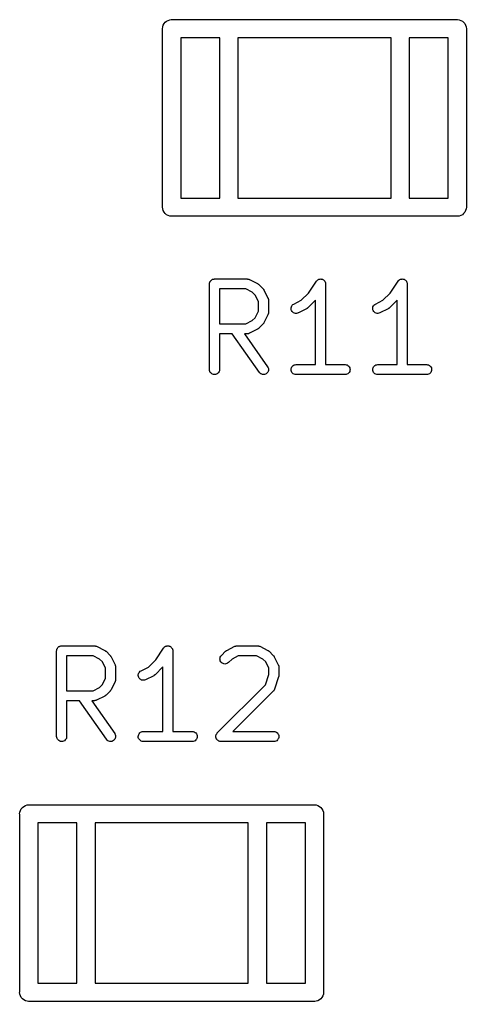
# Model space of a CAD drawing. Extents: x 122.2 to 176.2, y -122.3 to -87.7.
# Drawn here: x 151.21 to 154.34, y -109.62 to -102.74 of the extents above; entities that cross this region are included whole.
import ezdxf

# ---------------------------------------------------------------- set-up
doc = ezdxf.new("R2010")
doc.units = 0
doc.layers.add('BLACK', color=7, linetype='CONTINUOUS')

msp = doc.modelspace()

# ---------------------------------------------------------------- linework, layer by layer
at = {"layer": 'BLACK', "linetype": 'CONTINUOUS'}
for p, q in [((152.247, -102.745), (152.259, -102.741)), ((152.259, -102.741), (152.268, -102.74)), ((152.268, -102.74), (152.271, -102.74)), ((152.271, -102.74), (152.274, -102.74)), ((152.274, -102.74), (152.668, -102.74)), ((152.668, -102.74), (152.671, -102.74)), ((152.671, -102.74), (152.674, -102.74)), ((152.674, -102.74), (153.868, -102.74)), ((153.868, -102.74), (153.871, -102.74)), ((153.871, -102.74), (153.874, -102.74)), ((153.874, -102.74), (154.268, -102.74)), ((154.268, -102.74), (154.271, -102.74)), ((154.271, -102.74), (154.274, -102.74)), ((154.274, -102.74), (154.284, -102.741)), ((154.284, -102.741), (154.296, -102.745)), ((152.207, -102.804), (152.209, -102.791)), ((152.208, -102.807), (152.207, -102.804)), ((152.208, -104.05), (152.208, -102.807)), ((152.209, -102.791), (152.212, -102.779)), ((152.212, -102.779), (152.218, -102.768)), ((152.218, -102.768), (152.226, -102.758)), ((152.226, -102.758), (152.236, -102.751)), ((152.236, -102.751), (152.247, -102.745)), ((154.296, -102.745), (154.307, -102.751)), ((154.307, -102.751), (154.316, -102.758)), ((154.316, -102.758), (154.324, -102.768)), ((154.324, -102.768), (154.33, -102.779)), ((154.33, -102.779), (154.334, -102.791)), ((154.334, -102.791), (154.335, -102.804)), ((154.335, -102.804), (154.335, -102.807)), ((154.335, -102.807), (154.335, -104.05)), ((152.335, -102.867), (152.335, -103.99)), ((152.608, -102.867), (152.335, -102.867)), ((152.608, -103.99), (152.608, -102.867)), ((152.735, -102.867), (152.735, -103.99)), ((153.808, -102.867), (152.735, -102.867)), ((153.808, -103.99), (153.808, -102.867)), ((153.935, -102.867), (153.935, -103.99)), ((154.208, -102.867), (153.935, -102.867)), ((154.208, -103.99), (154.208, -102.867)), ((152.335, -103.99), (152.608, -103.99)), ((152.735, -103.99), (153.808, -103.99)), ((153.935, -103.99), (154.208, -103.99)), ((152.207, -104.054), (152.208, -104.05)), ((152.209, -104.066), (152.207, -104.054)), ((152.212, -104.078), (152.209, -104.066)), ((152.218, -104.089), (152.212, -104.078)), ((152.226, -104.099), (152.218, -104.089)), ((152.236, -104.107), (152.226, -104.099)), ((152.247, -104.113), (152.236, -104.107)), ((152.259, -104.116), (152.247, -104.113)), ((152.268, -104.117), (152.259, -104.116)), ((152.271, -104.117), (152.268, -104.117)), ((152.274, -104.117), (152.271, -104.117)), ((152.668, -104.117), (152.274, -104.117)), ((152.671, -104.117), (152.668, -104.117)), ((152.674, -104.117), (152.671, -104.117)), ((153.868, -104.117), (152.674, -104.117)), ((153.871, -104.117), (153.868, -104.117)), ((153.874, -104.117), (153.871, -104.117)), ((154.268, -104.117), (153.874, -104.117)), ((154.271, -104.117), (154.268, -104.117)), ((154.274, -104.117), (154.271, -104.117)), ((154.284, -104.116), (154.274, -104.117)), ((154.296, -104.113), (154.284, -104.116)), ((154.307, -104.107), (154.296, -104.113)), ((154.316, -104.099), (154.307, -104.107)), ((154.324, -104.089), (154.316, -104.099)), ((154.33, -104.078), (154.324, -104.089)), ((154.334, -104.066), (154.33, -104.078)), ((154.335, -104.054), (154.334, -104.066)), ((154.335, -104.05), (154.335, -104.054)), ((152.536, -104.591), (152.537, -104.588)), ((152.536, -105.191), (152.536, -104.591)), ((152.536, -104.591), (152.536, -104.591)), ((152.537, -104.584), (152.538, -104.581)), ((152.537, -104.588), (152.537, -104.584)), ((152.537, -104.584), (152.537, -104.584)), ((152.537, -104.584), (152.537, -104.584)), ((152.538, -104.581), (152.539, -104.578)), ((152.539, -104.578), (152.541, -104.575)), ((152.539, -104.578), (152.539, -104.578)), ((152.539, -104.578), (152.539, -104.578)), ((152.541, -104.575), (152.542, -104.572)), ((152.542, -104.572), (152.542, -104.572)), ((152.542, -104.572), (152.543, -104.572)), ((152.543, -104.572), (152.545, -104.569)), ((152.545, -104.569), (152.547, -104.567)), ((152.547, -104.566), (152.55, -104.564)), ((152.547, -104.567), (152.547, -104.566)), ((152.547, -104.567), (152.547, -104.567)), ((152.55, -104.564), (152.552, -104.562)), ((152.552, -104.562), (152.555, -104.561)), ((152.552, -104.562), (152.552, -104.562)), ((152.552, -104.562), (152.552, -104.562)), ((152.555, -104.561), (152.558, -104.559)), ((152.558, -104.559), (152.561, -104.558)), ((152.558, -104.559), (152.558, -104.559)), ((152.558, -104.559), (152.558, -104.559)), ((152.561, -104.558), (152.565, -104.557)), ((152.565, -104.557), (152.565, -104.557)), ((152.565, -104.557), (152.565, -104.557)), ((152.565, -104.557), (152.568, -104.557)), ((152.568, -104.557), (152.571, -104.556)), ((152.571, -104.556), (152.8, -104.556)), ((152.8, -104.556), (152.802, -104.557)), ((152.8, -104.556), (152.8, -104.556)), ((152.802, -104.557), (152.803, -104.557)), ((152.803, -104.557), (152.805, -104.557)), ((152.805, -104.557), (152.807, -104.557)), ((152.807, -104.557), (152.808, -104.558)), ((152.808, -104.558), (152.809, -104.558)), ((152.809, -104.558), (152.811, -104.559)), ((152.811, -104.559), (152.814, -104.559)), ((152.814, -104.559), (152.815, -104.56)), ((152.815, -104.56), (152.816, -104.56)), ((152.816, -104.56), (152.873, -104.589)), ((152.873, -104.589), (152.873, -104.589)), ((152.873, -104.589), (152.875, -104.59)), ((152.875, -104.59), (152.877, -104.591)), ((152.877, -104.591), (152.878, -104.592)), ((152.878, -104.592), (152.879, -104.593)), ((152.879, -104.593), (152.88, -104.594)), ((152.88, -104.594), (152.882, -104.595)), ((152.882, -104.595), (152.91, -104.624)), ((153.23, -104.655), (153.285, -104.572)), ((153.285, -104.572), (153.288, -104.569)), ((153.285, -104.572), (153.285, -104.572)), ((153.288, -104.569), (153.29, -104.566)), ((153.29, -104.566), (153.292, -104.564)), ((153.29, -104.566), (153.29, -104.566)), ((153.29, -104.566), (153.29, -104.566)), ((153.292, -104.564), (153.295, -104.562)), ((153.295, -104.562), (153.299, -104.56)), ((153.295, -104.562), (153.295, -104.562)), ((153.295, -104.562), (153.295, -104.562)), ((153.299, -104.56), (153.301, -104.559)), ((153.301, -104.559), (153.305, -104.558)), ((153.301, -104.559), (153.301, -104.559)), ((153.301, -104.559), (153.301, -104.559)), ((153.305, -104.558), (153.308, -104.557)), ((153.308, -104.557), (153.308, -104.557)), ((153.308, -104.557), (153.308, -104.557)), ((153.308, -104.557), (153.311, -104.557)), ((153.311, -104.557), (153.315, -104.556)), ((153.315, -104.556), (153.315, -104.556)), ((153.315, -104.556), (153.315, -104.556)), ((153.315, -104.556), (153.318, -104.557)), ((153.318, -104.557), (153.321, -104.557)), ((153.321, -104.557), (153.321, -104.557)), ((153.321, -104.557), (153.321, -104.557)), ((153.321, -104.557), (153.325, -104.558)), ((153.325, -104.558), (153.328, -104.559)), ((153.328, -104.559), (153.328, -104.559)), ((153.328, -104.559), (153.328, -104.559)), ((153.328, -104.559), (153.331, -104.561)), ((153.331, -104.561), (153.334, -104.562)), ((153.334, -104.562), (153.334, -104.562)), ((153.334, -104.562), (153.334, -104.562)), ((153.334, -104.562), (153.337, -104.565)), ((153.337, -104.565), (153.339, -104.567)), ((153.339, -104.567), (153.339, -104.567)), ((153.339, -104.567), (153.339, -104.567)), ((153.339, -104.567), (153.341, -104.569)), ((153.341, -104.569), (153.343, -104.572)), ((153.343, -104.572), (153.343, -104.572)), ((153.343, -104.572), (153.343, -104.572)), ((153.343, -104.572), (153.345, -104.575)), ((153.345, -104.575), (153.347, -104.578)), ((153.347, -104.578), (153.347, -104.578)), ((153.347, -104.578), (153.347, -104.578)), ((153.347, -104.578), (153.348, -104.582)), ((153.348, -104.582), (153.349, -104.585)), ((153.349, -104.585), (153.349, -104.585)), ((153.349, -104.585), (153.349, -104.585)), ((153.349, -104.585), (153.349, -104.588)), ((153.349, -104.588), (153.349, -104.591)), ((153.349, -104.591), (153.349, -105.156)), ((153.801, -104.655), (153.857, -104.572)), ((153.857, -104.572), (153.859, -104.569)), ((153.857, -104.572), (153.857, -104.572)), ((153.859, -104.569), (153.861, -104.566)), ((153.861, -104.566), (153.864, -104.564)), ((153.861, -104.566), (153.861, -104.566)), ((153.861, -104.566), (153.861, -104.566)), ((153.864, -104.564), (153.867, -104.562)), ((153.867, -104.562), (153.87, -104.56)), ((153.867, -104.562), (153.867, -104.562)), ((153.867, -104.562), (153.867, -104.562)), ((153.87, -104.56), (153.873, -104.559)), ((153.873, -104.559), (153.877, -104.558)), ((153.873, -104.559), (153.873, -104.559)), ((153.873, -104.559), (153.873, -104.559)), ((153.877, -104.558), (153.879, -104.557)), ((153.879, -104.557), (153.879, -104.557)), ((153.879, -104.557), (153.879, -104.557)), ((153.879, -104.557), (153.883, -104.557)), ((153.883, -104.557), (153.886, -104.556)), ((153.886, -104.556), (153.886, -104.556)), ((153.886, -104.556), (153.886, -104.556)), ((153.886, -104.556), (153.89, -104.557)), ((153.89, -104.557), (153.893, -104.557)), ((153.893, -104.557), (153.893, -104.557)), ((153.893, -104.557), (153.893, -104.557)), ((153.893, -104.557), (153.896, -104.558)), ((153.896, -104.558), (153.899, -104.559)), ((153.899, -104.559), (153.899, -104.559)), ((153.899, -104.559), (153.899, -104.559)), ((153.899, -104.559), (153.903, -104.561)), ((153.903, -104.561), (153.905, -104.562)), ((153.905, -104.562), (153.905, -104.562)), ((153.905, -104.562), (153.905, -104.562)), ((153.905, -104.562), (153.908, -104.565)), ((153.908, -104.565), (153.911, -104.567)), ((153.911, -104.567), (153.911, -104.567)), ((153.911, -104.567), (153.911, -104.567)), ((153.911, -104.567), (153.913, -104.569)), ((153.913, -104.569), (153.915, -104.572)), ((153.915, -104.572), (153.915, -104.572)), ((153.915, -104.572), (153.915, -104.572)), ((153.915, -104.572), (153.917, -104.575)), ((153.917, -104.575), (153.918, -104.578)), ((153.918, -104.578), (153.918, -104.578)), ((153.918, -104.578), (153.918, -104.578)), ((153.918, -104.578), (153.919, -104.582)), ((153.919, -104.582), (153.92, -104.585)), ((153.92, -104.585), (153.92, -104.585)), ((153.92, -104.585), (153.92, -104.585)), ((153.92, -104.585), (153.92, -104.588)), ((153.92, -104.588), (153.921, -104.591)), ((153.921, -104.591), (153.921, -105.156)), ((152.606, -104.626), (152.606, -104.871)), ((152.792, -104.626), (152.606, -104.626)), ((152.836, -104.649), (152.792, -104.626)), ((152.857, -104.669), (152.836, -104.649)), ((152.91, -104.624), (152.911, -104.624)), ((152.911, -104.624), (152.912, -104.626)), ((152.912, -104.626), (152.913, -104.627)), ((152.913, -104.627), (152.914, -104.628)), ((152.914, -104.628), (152.915, -104.63)), ((152.915, -104.63), (152.916, -104.631)), ((152.916, -104.631), (152.917, -104.633)), ((152.917, -104.633), (152.946, -104.69)), ((153.179, -104.706), (153.23, -104.655)), ((153.751, -104.706), (153.801, -104.655)), ((152.879, -104.714), (152.857, -104.669)), ((152.879, -104.783), (152.879, -104.714)), ((152.946, -104.69), (152.946, -104.691)), ((152.946, -104.691), (152.946, -104.691)), ((152.946, -104.691), (152.947, -104.692)), ((152.947, -104.692), (152.947, -104.695)), ((152.947, -104.695), (152.948, -104.697)), ((152.948, -104.697), (152.948, -104.698)), ((152.948, -104.698), (152.949, -104.699)), ((152.949, -104.699), (152.949, -104.701)), ((152.949, -104.701), (152.949, -104.704)), ((152.949, -104.704), (152.949, -104.705)), ((152.949, -104.705), (152.949, -104.706)), ((152.949, -104.706), (152.949, -104.791)), ((153.116, -104.74), (153.121, -104.735)), ((153.121, -104.735), (153.127, -104.732)), ((153.127, -104.732), (153.179, -104.706)), ((153.279, -104.704), (153.225, -104.759)), ((153.279, -105.156), (153.279, -104.704)), ((153.688, -104.74), (153.693, -104.735)), ((153.693, -104.735), (153.699, -104.732)), ((153.699, -104.732), (153.751, -104.706)), ((153.851, -104.704), (153.796, -104.759)), ((153.851, -105.156), (153.851, -104.704)), ((152.857, -104.828), (152.879, -104.783)), ((152.947, -104.803), (152.946, -104.805)), ((152.946, -104.805), (152.946, -104.806)), ((152.948, -104.801), (152.947, -104.803)), ((152.949, -104.799), (152.948, -104.8)), ((152.948, -104.8), (152.948, -104.801)), ((152.949, -104.791), (152.949, -104.792)), ((152.949, -104.792), (152.949, -104.793)), ((152.949, -104.793), (152.949, -104.794)), ((152.949, -104.794), (152.949, -104.796)), ((152.949, -104.796), (152.949, -104.799)), ((153.108, -104.758), (153.11, -104.752)), ((153.108, -104.765), (153.108, -104.758)), ((153.109, -104.772), (153.108, -104.765)), ((153.111, -104.778), (153.109, -104.772)), ((153.11, -104.752), (153.112, -104.745)), ((153.115, -104.784), (153.111, -104.778)), ((153.112, -104.745), (153.116, -104.74)), ((153.12, -104.789), (153.115, -104.784)), ((153.125, -104.793), (153.12, -104.789)), ((153.131, -104.796), (153.125, -104.793)), ((153.138, -104.798), (153.131, -104.796)), ((153.145, -104.798), (153.138, -104.798)), ((153.152, -104.797), (153.145, -104.798)), ((153.158, -104.794), (153.152, -104.797)), ((153.159, -104.794), (153.158, -104.794)), ((153.216, -104.766), (153.159, -104.794)), ((153.217, -104.765), (153.216, -104.766)), ((153.219, -104.764), (153.217, -104.765)), ((153.22, -104.763), (153.219, -104.764)), ((153.221, -104.762), (153.22, -104.763)), ((153.223, -104.761), (153.221, -104.762)), ((153.224, -104.759), (153.223, -104.761)), ((153.225, -104.759), (153.224, -104.759)), ((153.679, -104.765), (153.68, -104.758)), ((153.68, -104.772), (153.679, -104.765)), ((153.68, -104.758), (153.681, -104.752)), ((153.683, -104.778), (153.68, -104.772)), ((153.681, -104.752), (153.684, -104.745)), ((153.686, -104.784), (153.683, -104.778)), ((153.684, -104.745), (153.688, -104.74)), ((153.691, -104.789), (153.686, -104.784)), ((153.697, -104.793), (153.691, -104.789)), ((153.703, -104.796), (153.697, -104.793)), ((153.71, -104.798), (153.703, -104.796)), ((153.716, -104.798), (153.71, -104.798)), ((153.723, -104.797), (153.716, -104.798)), ((153.729, -104.794), (153.723, -104.797)), ((153.73, -104.794), (153.729, -104.794)), ((153.787, -104.766), (153.73, -104.794)), ((153.789, -104.765), (153.787, -104.766)), ((153.79, -104.764), (153.789, -104.765)), ((153.792, -104.763), (153.79, -104.764)), ((153.793, -104.762), (153.792, -104.763)), ((153.794, -104.761), (153.793, -104.762)), ((153.796, -104.759), (153.794, -104.761)), ((153.796, -104.759), (153.796, -104.759)), ((152.606, -104.871), (152.792, -104.871)), ((152.792, -104.871), (152.836, -104.848)), ((152.836, -104.848), (152.857, -104.828)), ((152.91, -104.873), (152.882, -104.902)), ((152.912, -104.872), (152.91, -104.873)), ((152.913, -104.87), (152.912, -104.872)), ((152.914, -104.869), (152.913, -104.87)), ((152.915, -104.868), (152.914, -104.869)), ((152.916, -104.866), (152.915, -104.868)), ((152.917, -104.865), (152.916, -104.866)), ((152.946, -104.807), (152.917, -104.864)), ((152.917, -104.864), (152.917, -104.865)), ((152.946, -104.806), (152.946, -104.807)), ((152.696, -104.941), (152.606, -104.941)), ((152.606, -104.941), (152.606, -105.191)), ((152.886, -105.211), (152.696, -104.941)), ((152.8, -104.941), (152.782, -104.941)), ((152.782, -104.941), (152.943, -105.171)), ((152.801, -104.941), (152.8, -104.941)), ((152.802, -104.941), (152.801, -104.941)), ((152.804, -104.94), (152.802, -104.941)), ((152.807, -104.94), (152.804, -104.94)), ((152.808, -104.94), (152.807, -104.94)), ((152.809, -104.94), (152.808, -104.94)), ((152.811, -104.939), (152.809, -104.94)), ((152.813, -104.938), (152.811, -104.939)), ((152.814, -104.938), (152.813, -104.938)), ((152.815, -104.937), (152.814, -104.938)), ((152.816, -104.937), (152.815, -104.937)), ((152.873, -104.908), (152.816, -104.937)), ((152.874, -104.907), (152.873, -104.908)), ((152.876, -104.906), (152.874, -104.907)), ((152.877, -104.906), (152.876, -104.906)), ((152.879, -104.905), (152.877, -104.906)), ((152.88, -104.903), (152.879, -104.905)), ((152.882, -104.902), (152.88, -104.903)), ((152.882, -104.902), (152.882, -104.902)), ((152.537, -105.198), (152.536, -105.191)), ((152.539, -105.205), (152.537, -105.198)), ((152.542, -105.211), (152.539, -105.205)), ((152.547, -105.216), (152.542, -105.211)), ((152.552, -105.22), (152.547, -105.216)), ((152.596, -105.216), (152.591, -105.221)), ((152.6, -105.211), (152.596, -105.216)), ((152.604, -105.205), (152.6, -105.211)), ((152.606, -105.199), (152.604, -105.205)), ((152.606, -105.191), (152.606, -105.192)), ((152.606, -105.192), (152.606, -105.199)), ((152.89, -105.217), (152.886, -105.211)), ((152.895, -105.221), (152.89, -105.217)), ((152.939, -105.216), (152.934, -105.22)), ((152.944, -105.21), (152.939, -105.216)), ((152.943, -105.171), (152.943, -105.172)), ((152.943, -105.172), (152.947, -105.178)), ((152.947, -105.204), (152.944, -105.21)), ((152.947, -105.178), (152.949, -105.184)), ((152.949, -105.198), (152.947, -105.204)), ((152.949, -105.184), (152.949, -105.191)), ((152.949, -105.191), (152.949, -105.198)), ((153.108, -105.191), (153.109, -105.184)), ((153.108, -105.198), (153.108, -105.191)), ((153.11, -105.205), (153.108, -105.198)), ((153.109, -105.184), (153.111, -105.178)), ((153.114, -105.211), (153.11, -105.205)), ((153.111, -105.178), (153.114, -105.172)), ((153.114, -105.172), (153.118, -105.167)), ((153.118, -105.216), (153.114, -105.211)), ((153.118, -105.167), (153.123, -105.162)), ((153.123, -105.22), (153.118, -105.216)), ((153.123, -105.162), (153.13, -105.159)), ((153.13, -105.159), (153.136, -105.157)), ((153.136, -105.157), (153.143, -105.156)), ((153.143, -105.156), (153.279, -105.156)), ((153.349, -105.156), (153.486, -105.156)), ((153.486, -105.156), (153.486, -105.156)), ((153.486, -105.156), (153.493, -105.157)), ((153.493, -105.157), (153.5, -105.159)), ((153.5, -105.159), (153.505, -105.163)), ((153.505, -105.163), (153.511, -105.167)), ((153.51, -105.216), (153.505, -105.221)), ((153.515, -105.211), (153.51, -105.216)), ((153.511, -105.167), (153.515, -105.172)), ((153.515, -105.172), (153.518, -105.178)), ((153.518, -105.205), (153.515, -105.211)), ((153.518, -105.178), (153.52, -105.185)), ((153.52, -105.198), (153.518, -105.205)), ((153.52, -105.185), (153.521, -105.192)), ((153.521, -105.192), (153.52, -105.198)), ((153.679, -105.191), (153.68, -105.184)), ((153.68, -105.198), (153.679, -105.191)), ((153.68, -105.184), (153.682, -105.178)), ((153.682, -105.205), (153.68, -105.198)), ((153.682, -105.178), (153.685, -105.172)), ((153.685, -105.211), (153.682, -105.205)), ((153.685, -105.172), (153.69, -105.167)), ((153.689, -105.216), (153.685, -105.211)), ((153.695, -105.22), (153.689, -105.216)), ((153.69, -105.167), (153.695, -105.162)), ((153.695, -105.162), (153.701, -105.159)), ((153.701, -105.159), (153.707, -105.157)), ((153.707, -105.157), (153.714, -105.156)), ((153.714, -105.156), (153.851, -105.156)), ((153.921, -105.156), (154.057, -105.156)), ((154.057, -105.156), (154.058, -105.156)), ((154.058, -105.156), (154.064, -105.157)), ((154.064, -105.157), (154.071, -105.159)), ((154.071, -105.159), (154.077, -105.163)), ((154.077, -105.163), (154.082, -105.167)), ((154.082, -105.216), (154.077, -105.221)), ((154.082, -105.167), (154.086, -105.172)), ((154.086, -105.211), (154.082, -105.216)), ((154.086, -105.172), (154.09, -105.178)), ((154.089, -105.205), (154.086, -105.211)), ((154.091, -105.198), (154.089, -105.205)), ((154.09, -105.178), (154.092, -105.185)), ((154.092, -105.192), (154.091, -105.198)), ((154.092, -105.185), (154.092, -105.192)), ((152.558, -105.224), (152.552, -105.22)), ((152.564, -105.226), (152.558, -105.224)), ((152.571, -105.226), (152.564, -105.226)), ((152.578, -105.226), (152.571, -105.226)), ((152.585, -105.224), (152.578, -105.226)), ((152.591, -105.221), (152.585, -105.224)), ((152.902, -105.224), (152.895, -105.221)), ((152.908, -105.226), (152.902, -105.224)), ((152.915, -105.226), (152.908, -105.226)), ((152.922, -105.226), (152.915, -105.226)), ((152.928, -105.224), (152.922, -105.226)), ((152.934, -105.22), (152.928, -105.224)), ((153.129, -105.224), (153.123, -105.22)), ((153.136, -105.226), (153.129, -105.224)), ((153.142, -105.226), (153.136, -105.226)), ((153.143, -105.226), (153.142, -105.226)), ((153.486, -105.226), (153.143, -105.226)), ((153.493, -105.226), (153.486, -105.226)), ((153.499, -105.224), (153.493, -105.226)), ((153.505, -105.221), (153.499, -105.224)), ((153.7, -105.224), (153.695, -105.22)), ((153.707, -105.226), (153.7, -105.224)), ((153.714, -105.226), (153.707, -105.226)), ((154.057, -105.226), (153.714, -105.226)), ((153.714, -105.226), (153.714, -105.226)), ((154.064, -105.226), (154.057, -105.226)), ((154.07, -105.224), (154.064, -105.226)), ((154.077, -105.221), (154.07, -105.224)), ((151.471, -107.145), (151.472, -107.142)), ((151.472, -107.142), (151.472, -107.142)), ((151.472, -107.142), (151.473, -107.142)), ((151.473, -107.142), (151.475, -107.139)), ((151.475, -107.139), (151.477, -107.137)), ((151.477, -107.136), (151.48, -107.134)), ((151.477, -107.137), (151.477, -107.136)), ((151.477, -107.137), (151.477, -107.137)), ((151.48, -107.134), (151.482, -107.132)), ((151.482, -107.132), (151.485, -107.131)), ((151.482, -107.132), (151.482, -107.132)), ((151.482, -107.132), (151.482, -107.132)), ((151.485, -107.131), (151.488, -107.129)), ((151.488, -107.129), (151.491, -107.128)), ((151.488, -107.129), (151.488, -107.129)), ((151.488, -107.129), (151.488, -107.129)), ((151.491, -107.128), (151.495, -107.127)), ((151.495, -107.127), (151.495, -107.127)), ((151.495, -107.127), (151.495, -107.127)), ((151.495, -107.127), (151.498, -107.127)), ((151.498, -107.127), (151.501, -107.126)), ((151.501, -107.126), (151.73, -107.126)), ((151.73, -107.126), (151.732, -107.127)), ((151.73, -107.126), (151.73, -107.126)), ((151.732, -107.127), (151.733, -107.127)), ((151.733, -107.127), (151.735, -107.127)), ((151.735, -107.127), (151.737, -107.127)), ((151.737, -107.127), (151.738, -107.128)), ((151.738, -107.128), (151.739, -107.128)), ((151.739, -107.128), (151.741, -107.129)), ((151.741, -107.129), (151.744, -107.129)), ((151.744, -107.129), (151.745, -107.13)), ((151.745, -107.13), (151.746, -107.13)), ((151.746, -107.13), (151.803, -107.159)), ((152.16, -107.225), (152.215, -107.142)), ((152.215, -107.142), (152.218, -107.139)), ((152.215, -107.142), (152.215, -107.142)), ((152.218, -107.139), (152.22, -107.136)), ((152.22, -107.136), (152.222, -107.134)), ((152.22, -107.136), (152.22, -107.136)), ((152.22, -107.136), (152.22, -107.136)), ((152.222, -107.134), (152.225, -107.132)), ((152.225, -107.132), (152.229, -107.13)), ((152.225, -107.132), (152.225, -107.132)), ((152.225, -107.132), (152.225, -107.132)), ((152.229, -107.13), (152.231, -107.129)), ((152.231, -107.129), (152.235, -107.128)), ((152.231, -107.129), (152.231, -107.129)), ((152.231, -107.129), (152.231, -107.129)), ((152.235, -107.128), (152.238, -107.127)), ((152.238, -107.127), (152.238, -107.127)), ((152.238, -107.127), (152.238, -107.127)), ((152.238, -107.127), (152.241, -107.127)), ((152.241, -107.127), (152.245, -107.126)), ((152.245, -107.126), (152.245, -107.126)), ((152.245, -107.126), (152.245, -107.126)), ((152.245, -107.126), (152.248, -107.127)), ((152.248, -107.127), (152.251, -107.127)), ((152.251, -107.127), (152.251, -107.127)), ((152.251, -107.127), (152.251, -107.127)), ((152.251, -107.127), (152.255, -107.128)), ((152.255, -107.128), (152.258, -107.129)), ((152.258, -107.129), (152.258, -107.129)), ((152.258, -107.129), (152.258, -107.129)), ((152.258, -107.129), (152.261, -107.131)), ((152.261, -107.131), (152.264, -107.132)), ((152.264, -107.132), (152.264, -107.132)), ((152.264, -107.132), (152.264, -107.132)), ((152.264, -107.132), (152.267, -107.135)), ((152.267, -107.135), (152.269, -107.137)), ((152.269, -107.137), (152.269, -107.137)), ((152.269, -107.137), (152.269, -107.137)), ((152.269, -107.137), (152.271, -107.14)), ((152.271, -107.14), (152.273, -107.142)), ((152.273, -107.142), (152.273, -107.142)), ((152.273, -107.142), (152.273, -107.142)), ((152.273, -107.142), (152.275, -107.145)), ((152.657, -107.159), (152.714, -107.13)), ((152.714, -107.13), (152.715, -107.13)), ((152.715, -107.13), (152.716, -107.13)), ((152.716, -107.13), (152.717, -107.129)), ((152.717, -107.129), (152.719, -107.128)), ((152.719, -107.128), (152.721, -107.128)), ((152.721, -107.128), (152.722, -107.127)), ((152.722, -107.127), (152.723, -107.127)), ((152.723, -107.127), (152.726, -107.127)), ((152.726, -107.127), (152.728, -107.126)), ((152.728, -107.126), (152.729, -107.127)), ((152.729, -107.127), (152.73, -107.126)), ((152.73, -107.126), (152.873, -107.126)), ((152.873, -107.126), (152.873, -107.126)), ((152.873, -107.126), (152.874, -107.127)), ((152.874, -107.127), (152.875, -107.127)), ((152.875, -107.127), (152.878, -107.127)), ((152.878, -107.127), (152.88, -107.127)), ((152.88, -107.127), (152.881, -107.128)), ((152.881, -107.128), (152.882, -107.128)), ((152.882, -107.128), (152.884, -107.129)), ((152.884, -107.129), (152.887, -107.129)), ((152.887, -107.129), (152.888, -107.13)), ((152.888, -107.13), (152.889, -107.13)), ((152.889, -107.13), (152.946, -107.159)), ((151.466, -107.161), (151.467, -107.158)), ((151.466, -107.761), (151.466, -107.161)), ((151.466, -107.161), (151.466, -107.161)), ((151.467, -107.154), (151.468, -107.151)), ((151.467, -107.158), (151.467, -107.154)), ((151.467, -107.154), (151.467, -107.154)), ((151.467, -107.154), (151.467, -107.154)), ((151.468, -107.151), (151.469, -107.148)), ((151.469, -107.148), (151.471, -107.145)), ((151.469, -107.148), (151.469, -107.148)), ((151.469, -107.148), (151.469, -107.148)), ((151.536, -107.196), (151.536, -107.441)), ((151.722, -107.196), (151.536, -107.196)), ((151.766, -107.219), (151.722, -107.196)), ((151.803, -107.159), (151.803, -107.159)), ((151.803, -107.159), (151.805, -107.16)), ((151.805, -107.16), (151.807, -107.161)), ((151.807, -107.161), (151.808, -107.162)), ((151.808, -107.162), (151.809, -107.163)), ((151.809, -107.163), (151.81, -107.164)), ((151.81, -107.164), (151.812, -107.165)), ((151.812, -107.165), (151.84, -107.194)), ((151.84, -107.194), (151.841, -107.194)), ((151.841, -107.194), (151.842, -107.196)), ((151.842, -107.196), (151.843, -107.197)), ((151.843, -107.197), (151.844, -107.198)), ((151.844, -107.198), (151.845, -107.2)), ((151.845, -107.2), (151.846, -107.201)), ((151.846, -107.201), (151.847, -107.203)), ((151.847, -107.203), (151.876, -107.26)), ((152.275, -107.145), (152.277, -107.148)), ((152.277, -107.148), (152.277, -107.148)), ((152.277, -107.148), (152.277, -107.148)), ((152.277, -107.148), (152.278, -107.152)), ((152.278, -107.152), (152.279, -107.155)), ((152.279, -107.155), (152.279, -107.155)), ((152.279, -107.155), (152.279, -107.155)), ((152.279, -107.155), (152.279, -107.158)), ((152.279, -107.158), (152.279, -107.161)), ((152.279, -107.161), (152.279, -107.726)), ((152.609, -107.218), (152.61, -107.212)), ((152.61, -107.212), (152.612, -107.205)), ((152.612, -107.205), (152.615, -107.199)), ((152.615, -107.199), (152.62, -107.194)), ((152.62, -107.194), (152.648, -107.165)), ((152.648, -107.165), (152.65, -107.164)), ((152.648, -107.165), (152.648, -107.165)), ((152.65, -107.164), (152.651, -107.162)), ((152.651, -107.162), (152.653, -107.162)), ((152.653, -107.162), (152.654, -107.161)), ((152.654, -107.161), (152.656, -107.16)), ((152.656, -107.16), (152.657, -107.159)), ((152.738, -107.196), (152.694, -107.219)), ((152.865, -107.196), (152.738, -107.196)), ((152.909, -107.219), (152.865, -107.196)), ((152.946, -107.159), (152.946, -107.159)), ((152.946, -107.159), (152.948, -107.16)), ((152.948, -107.16), (152.949, -107.161)), ((152.949, -107.161), (152.951, -107.162)), ((152.951, -107.162), (152.952, -107.163)), ((152.952, -107.163), (152.953, -107.164)), ((152.953, -107.164), (152.955, -107.165)), ((152.955, -107.165), (152.983, -107.194)), ((152.983, -107.194), (152.984, -107.194)), ((152.984, -107.194), (152.985, -107.196)), ((152.985, -107.196), (152.986, -107.197)), ((152.986, -107.197), (152.987, -107.198)), ((152.987, -107.198), (152.988, -107.2)), ((152.988, -107.2), (152.989, -107.201)), ((152.989, -107.201), (152.99, -107.203)), ((152.99, -107.203), (153.018, -107.26)), ((151.787, -107.239), (151.766, -107.219)), ((151.809, -107.284), (151.787, -107.239)), ((151.876, -107.26), (151.876, -107.261)), ((151.876, -107.261), (151.876, -107.261)), ((151.876, -107.261), (151.877, -107.262)), ((151.877, -107.262), (151.877, -107.265)), ((151.877, -107.265), (151.878, -107.267)), ((151.878, -107.267), (151.878, -107.268)), ((151.878, -107.268), (151.879, -107.269)), ((151.879, -107.269), (151.879, -107.271)), ((151.879, -107.271), (151.879, -107.274)), ((151.879, -107.274), (151.879, -107.275)), ((151.879, -107.275), (151.879, -107.276)), ((151.879, -107.276), (151.879, -107.361)), ((152.057, -107.302), (152.109, -107.276)), ((152.109, -107.276), (152.16, -107.225)), ((152.209, -107.274), (152.155, -107.329)), ((152.209, -107.726), (152.209, -107.274)), ((152.61, -107.225), (152.609, -107.218)), ((152.612, -107.232), (152.61, -107.225)), ((152.615, -107.238), (152.612, -107.232)), ((152.619, -107.243), (152.615, -107.238)), ((152.625, -107.248), (152.619, -107.243)), ((152.631, -107.251), (152.625, -107.248)), ((152.637, -107.253), (152.631, -107.251)), ((152.644, -107.254), (152.637, -107.253)), ((152.651, -107.253), (152.644, -107.254)), ((152.657, -107.251), (152.651, -107.253)), ((152.663, -107.248), (152.657, -107.251)), ((152.669, -107.244), (152.663, -107.248)), ((152.694, -107.219), (152.669, -107.243)), ((152.669, -107.243), (152.669, -107.244)), ((152.93, -107.239), (152.909, -107.219)), ((152.952, -107.284), (152.93, -107.239)), ((153.018, -107.26), (153.019, -107.261)), ((153.019, -107.261), (153.019, -107.261)), ((153.019, -107.261), (153.02, -107.262)), ((153.02, -107.262), (153.02, -107.265)), ((153.02, -107.265), (153.021, -107.267)), ((153.021, -107.267), (153.021, -107.268)), ((153.021, -107.268), (153.021, -107.269)), ((153.021, -107.269), (153.022, -107.271)), ((153.022, -107.271), (153.022, -107.274)), ((153.022, -107.274), (153.022, -107.275)), ((153.022, -107.275), (153.022, -107.276)), ((153.022, -107.276), (153.022, -107.333)), ((151.809, -107.353), (151.809, -107.284)), ((152.038, -107.328), (152.04, -107.322)), ((152.038, -107.335), (152.038, -107.328)), ((152.039, -107.342), (152.038, -107.335)), ((152.041, -107.348), (152.039, -107.342)), ((152.04, -107.322), (152.042, -107.315)), ((152.045, -107.354), (152.041, -107.348)), ((152.042, -107.315), (152.046, -107.31)), ((152.046, -107.31), (152.051, -107.305)), ((152.051, -107.305), (152.057, -107.302)), ((152.146, -107.336), (152.089, -107.364)), ((152.147, -107.335), (152.146, -107.336)), ((152.149, -107.334), (152.147, -107.335)), ((152.15, -107.333), (152.149, -107.334)), ((152.151, -107.332), (152.15, -107.333)), ((152.153, -107.331), (152.151, -107.332)), ((152.154, -107.329), (152.153, -107.331)), ((152.155, -107.329), (152.154, -107.329)), ((152.928, -107.4), (152.952, -107.327)), ((152.952, -107.327), (152.952, -107.284)), ((153.02, -107.344), (152.992, -107.43)), ((153.021, -107.342), (153.02, -107.344)), ((153.022, -107.339), (153.021, -107.34)), ((153.021, -107.34), (153.021, -107.342)), ((153.022, -107.333), (153.022, -107.333)), ((153.022, -107.333), (153.022, -107.335)), ((153.022, -107.335), (153.022, -107.337)), ((153.022, -107.337), (153.022, -107.339)), ((151.722, -107.441), (151.766, -107.418)), ((151.766, -107.418), (151.787, -107.398)), ((151.787, -107.398), (151.809, -107.353)), ((151.876, -107.377), (151.847, -107.434)), ((151.877, -107.373), (151.876, -107.375)), ((151.876, -107.375), (151.876, -107.376)), ((151.876, -107.376), (151.876, -107.377)), ((151.878, -107.371), (151.877, -107.373)), ((151.879, -107.369), (151.878, -107.37)), ((151.878, -107.37), (151.878, -107.371)), ((151.879, -107.361), (151.879, -107.362)), ((151.879, -107.362), (151.879, -107.363)), ((151.879, -107.363), (151.879, -107.364)), ((151.879, -107.364), (151.879, -107.366)), ((151.879, -107.366), (151.879, -107.369)), ((152.05, -107.359), (152.045, -107.354)), ((152.055, -107.363), (152.05, -107.359)), ((152.061, -107.366), (152.055, -107.363)), ((152.068, -107.368), (152.061, -107.366)), ((152.075, -107.368), (152.068, -107.368)), ((152.082, -107.367), (152.075, -107.368)), ((152.088, -107.364), (152.082, -107.367)), ((152.089, -107.364), (152.088, -107.364)), ((152.591, -107.737), (152.928, -107.4)), ((151.536, -107.441), (151.722, -107.441)), ((151.803, -107.478), (151.746, -107.507)), ((151.804, -107.477), (151.803, -107.478)), ((151.806, -107.476), (151.804, -107.477)), ((151.807, -107.476), (151.806, -107.476)), ((151.809, -107.475), (151.807, -107.476)), ((151.81, -107.473), (151.809, -107.475)), ((151.812, -107.472), (151.81, -107.473)), ((151.84, -107.443), (151.812, -107.472)), ((151.812, -107.472), (151.812, -107.472)), ((151.842, -107.442), (151.84, -107.443)), ((151.843, -107.44), (151.842, -107.442)), ((151.844, -107.439), (151.843, -107.44)), ((151.845, -107.438), (151.844, -107.439)), ((151.846, -107.436), (151.845, -107.438)), ((151.847, -107.435), (151.846, -107.436)), ((151.847, -107.434), (151.847, -107.435)), ((152.983, -107.443), (152.7, -107.726)), ((152.984, -107.443), (152.983, -107.443)), ((152.985, -107.442), (152.984, -107.443)), ((152.986, -107.44), (152.985, -107.442)), ((152.988, -107.438), (152.986, -107.44)), ((152.989, -107.436), (152.988, -107.437)), ((152.988, -107.437), (152.988, -107.438)), ((152.99, -107.434), (152.989, -107.436)), ((152.991, -107.432), (152.99, -107.434)), ((152.992, -107.43), (152.991, -107.431)), ((152.991, -107.431), (152.991, -107.432)), ((152.992, -107.43), (152.992, -107.43)), ((151.626, -107.511), (151.536, -107.511)), ((151.536, -107.511), (151.536, -107.761)), ((151.816, -107.781), (151.626, -107.511)), ((151.73, -107.511), (151.712, -107.511)), ((151.712, -107.511), (151.873, -107.741)), ((151.731, -107.511), (151.73, -107.511)), ((151.732, -107.511), (151.731, -107.511)), ((151.734, -107.51), (151.732, -107.511)), ((151.737, -107.51), (151.734, -107.51)), ((151.738, -107.51), (151.737, -107.51)), ((151.739, -107.51), (151.738, -107.51)), ((151.741, -107.509), (151.739, -107.51)), ((151.743, -107.508), (151.741, -107.509)), ((151.744, -107.508), (151.743, -107.508)), ((151.745, -107.507), (151.744, -107.508)), ((151.746, -107.507), (151.745, -107.507)), ((151.467, -107.768), (151.466, -107.761)), ((151.536, -107.761), (151.536, -107.762)), ((151.536, -107.762), (151.536, -107.769)), ((151.873, -107.741), (151.873, -107.742)), ((151.873, -107.742), (151.877, -107.748)), ((151.877, -107.748), (151.879, -107.754)), ((151.879, -107.754), (151.879, -107.761)), ((151.879, -107.761), (151.879, -107.768)), ((152.038, -107.761), (152.039, -107.754)), ((152.038, -107.768), (152.038, -107.761)), ((152.039, -107.754), (152.041, -107.748)), ((152.041, -107.748), (152.044, -107.742)), ((152.044, -107.742), (152.048, -107.737)), ((152.048, -107.737), (152.053, -107.732)), ((152.053, -107.732), (152.06, -107.729)), ((152.06, -107.729), (152.066, -107.727)), ((152.066, -107.727), (152.073, -107.726)), ((152.073, -107.726), (152.209, -107.726)), ((152.279, -107.726), (152.416, -107.726)), ((152.416, -107.726), (152.416, -107.726)), ((152.416, -107.726), (152.423, -107.727)), ((152.423, -107.727), (152.43, -107.729)), ((152.43, -107.729), (152.435, -107.733)), ((152.435, -107.733), (152.441, -107.737)), ((152.441, -107.737), (152.445, -107.742)), ((152.445, -107.742), (152.448, -107.748)), ((152.448, -107.748), (152.45, -107.755)), ((152.45, -107.755), (152.451, -107.762)), ((152.451, -107.762), (152.45, -107.768)), ((152.581, -107.754), (152.582, -107.751)), ((152.581, -107.755), (152.581, -107.754)), ((152.581, -107.754), (152.581, -107.754)), ((152.581, -107.758), (152.581, -107.755)), ((152.581, -107.761), (152.581, -107.758)), ((152.581, -107.765), (152.581, -107.761)), ((152.581, -107.761), (152.581, -107.761)), ((152.581, -107.761), (152.581, -107.761)), ((152.582, -107.751), (152.583, -107.748)), ((152.583, -107.748), (152.585, -107.745)), ((152.583, -107.748), (152.583, -107.748)), ((152.583, -107.748), (152.583, -107.748)), ((152.585, -107.745), (152.587, -107.742)), ((152.587, -107.742), (152.589, -107.739)), ((152.587, -107.742), (152.587, -107.742)), ((152.587, -107.742), (152.587, -107.742)), ((152.589, -107.739), (152.591, -107.737)), ((152.7, -107.726), (152.987, -107.726)), ((152.987, -107.726), (152.988, -107.726)), ((152.988, -107.726), (152.994, -107.727)), ((152.994, -107.727), (153.001, -107.729)), ((153.001, -107.729), (153.007, -107.733)), ((153.007, -107.733), (153.012, -107.737)), ((153.012, -107.737), (153.016, -107.742)), ((153.016, -107.742), (153.02, -107.748)), ((153.02, -107.748), (153.022, -107.755)), ((153.022, -107.762), (153.021, -107.768)), ((153.022, -107.755), (153.022, -107.762)), ((151.469, -107.775), (151.467, -107.768)), ((151.472, -107.781), (151.469, -107.775)), ((151.477, -107.786), (151.472, -107.781)), ((151.482, -107.79), (151.477, -107.786)), ((151.488, -107.794), (151.482, -107.79)), ((151.494, -107.796), (151.488, -107.794)), ((151.501, -107.796), (151.494, -107.796)), ((151.508, -107.796), (151.501, -107.796)), ((151.515, -107.794), (151.508, -107.796)), ((151.521, -107.791), (151.515, -107.794)), ((151.526, -107.786), (151.521, -107.791)), ((151.53, -107.781), (151.526, -107.786)), ((151.534, -107.775), (151.53, -107.781)), ((151.536, -107.769), (151.534, -107.775)), ((151.82, -107.787), (151.816, -107.781)), ((151.825, -107.791), (151.82, -107.787)), ((151.832, -107.794), (151.825, -107.791)), ((151.838, -107.796), (151.832, -107.794)), ((151.845, -107.796), (151.838, -107.796)), ((151.852, -107.796), (151.845, -107.796)), ((151.858, -107.794), (151.852, -107.796)), ((151.864, -107.79), (151.858, -107.794)), ((151.869, -107.786), (151.864, -107.79)), ((151.874, -107.78), (151.869, -107.786)), ((151.877, -107.774), (151.874, -107.78)), ((151.879, -107.768), (151.877, -107.774)), ((152.04, -107.775), (152.038, -107.768)), ((152.044, -107.781), (152.04, -107.775)), ((152.048, -107.786), (152.044, -107.781)), ((152.053, -107.79), (152.048, -107.786)), ((152.059, -107.794), (152.053, -107.79)), ((152.066, -107.796), (152.059, -107.794)), ((152.072, -107.796), (152.066, -107.796)), ((152.073, -107.796), (152.072, -107.796)), ((152.416, -107.796), (152.073, -107.796)), ((152.423, -107.796), (152.416, -107.796)), ((152.429, -107.794), (152.423, -107.796)), ((152.435, -107.791), (152.429, -107.794)), ((152.44, -107.786), (152.435, -107.791)), ((152.445, -107.781), (152.44, -107.786)), ((152.448, -107.775), (152.445, -107.781)), ((152.45, -107.768), (152.448, -107.775)), ((152.581, -107.768), (152.581, -107.765)), ((152.582, -107.771), (152.581, -107.768)), ((152.581, -107.768), (152.581, -107.768)), ((152.581, -107.768), (152.581, -107.768)), ((152.583, -107.775), (152.582, -107.771)), ((152.585, -107.778), (152.583, -107.775)), ((152.583, -107.775), (152.583, -107.775)), ((152.583, -107.775), (152.583, -107.775)), ((152.586, -107.781), (152.585, -107.778)), ((152.589, -107.783), (152.586, -107.781)), ((152.586, -107.781), (152.586, -107.781)), ((152.586, -107.781), (152.586, -107.781)), ((152.591, -107.786), (152.589, -107.783)), ((152.593, -107.788), (152.591, -107.786)), ((152.591, -107.786), (152.591, -107.786)), ((152.591, -107.786), (152.591, -107.786)), ((152.596, -107.79), (152.593, -107.788)), ((152.599, -107.792), (152.596, -107.79)), ((152.596, -107.79), (152.596, -107.79)), ((152.596, -107.79), (152.596, -107.79)), ((152.602, -107.794), (152.599, -107.792)), ((152.605, -107.795), (152.602, -107.794)), ((152.602, -107.794), (152.602, -107.794)), ((152.602, -107.794), (152.602, -107.794)), ((152.608, -107.796), (152.605, -107.795)), ((152.609, -107.796), (152.608, -107.796)), ((152.608, -107.796), (152.608, -107.796)), ((152.612, -107.796), (152.609, -107.796)), ((152.615, -107.796), (152.612, -107.796)), ((152.616, -107.796), (152.615, -107.796)), ((152.615, -107.796), (152.615, -107.796)), ((152.615, -107.796), (152.615, -107.796)), ((152.987, -107.796), (152.616, -107.796)), ((152.994, -107.796), (152.987, -107.796)), ((153, -107.794), (152.994, -107.796)), ((153.007, -107.791), (153, -107.794)), ((153.012, -107.786), (153.007, -107.791)), ((153.016, -107.781), (153.012, -107.786)), ((153.019, -107.775), (153.016, -107.781)), ((153.021, -107.768), (153.019, -107.775)), ((151.247, -108.245), (151.259, -108.241)), ((151.259, -108.241), (151.268, -108.24)), ((151.268, -108.24), (151.271, -108.24)), ((151.271, -108.24), (151.274, -108.24)), ((151.274, -108.24), (151.668, -108.24)), ((151.668, -108.24), (151.671, -108.24)), ((151.671, -108.24), (151.674, -108.24)), ((151.674, -108.24), (152.868, -108.24)), ((152.868, -108.24), (152.871, -108.24)), ((152.871, -108.24), (152.874, -108.24)), ((152.874, -108.24), (153.268, -108.24)), ((153.268, -108.24), (153.271, -108.24)), ((153.271, -108.24), (153.274, -108.24)), ((153.274, -108.24), (153.284, -108.241)), ((153.284, -108.241), (153.296, -108.245)), ((151.207, -108.304), (151.209, -108.291)), ((151.208, -108.307), (151.207, -108.304)), ((151.208, -109.55), (151.208, -108.307)), ((151.209, -108.291), (151.212, -108.279)), ((151.212, -108.279), (151.218, -108.268)), ((151.218, -108.268), (151.226, -108.258)), ((151.226, -108.258), (151.236, -108.251)), ((151.236, -108.251), (151.247, -108.245)), ((153.296, -108.245), (153.307, -108.251)), ((153.307, -108.251), (153.316, -108.258)), ((153.316, -108.258), (153.324, -108.268)), ((153.324, -108.268), (153.33, -108.279)), ((153.33, -108.279), (153.334, -108.291)), ((153.334, -108.291), (153.335, -108.304)), ((153.335, -108.304), (153.335, -108.307)), ((153.335, -108.307), (153.335, -109.55)), ((151.335, -108.367), (151.335, -109.49)), ((151.608, -108.367), (151.335, -108.367)), ((151.608, -109.49), (151.608, -108.367)), ((151.735, -108.367), (151.735, -109.49)), ((152.808, -108.367), (151.735, -108.367)), ((152.808, -109.49), (152.808, -108.367)), ((152.935, -108.367), (152.935, -109.49)), ((153.208, -108.367), (152.935, -108.367)), ((153.208, -109.49), (153.208, -108.367)), ((151.207, -109.554), (151.208, -109.55)), ((151.335, -109.49), (151.608, -109.49)), ((151.735, -109.49), (152.808, -109.49)), ((152.935, -109.49), (153.208, -109.49)), ((153.335, -109.55), (153.335, -109.554)), ((151.209, -109.566), (151.207, -109.554)), ((151.212, -109.578), (151.209, -109.566)), ((151.218, -109.589), (151.212, -109.578)), ((151.226, -109.599), (151.218, -109.589)), ((151.236, -109.607), (151.226, -109.599)), ((151.247, -109.613), (151.236, -109.607)), ((151.259, -109.616), (151.247, -109.613)), ((151.268, -109.617), (151.259, -109.616)), ((151.271, -109.617), (151.268, -109.617)), ((151.274, -109.617), (151.271, -109.617)), ((151.668, -109.617), (151.274, -109.617)), ((151.671, -109.617), (151.668, -109.617)), ((151.674, -109.617), (151.671, -109.617)), ((152.868, -109.617), (151.674, -109.617)), ((152.871, -109.617), (152.868, -109.617)), ((152.874, -109.617), (152.871, -109.617)), ((153.268, -109.617), (152.874, -109.617)), ((153.271, -109.617), (153.268, -109.617)), ((153.274, -109.617), (153.271, -109.617)), ((153.284, -109.616), (153.274, -109.617)), ((153.296, -109.613), (153.284, -109.616)), ((153.307, -109.607), (153.296, -109.613)), ((153.316, -109.599), (153.307, -109.607)), ((153.324, -109.589), (153.316, -109.599)), ((153.33, -109.578), (153.324, -109.589)), ((153.334, -109.566), (153.33, -109.578)), ((153.335, -109.554), (153.334, -109.566))]:
    msp.add_line(p, q, dxfattribs=at)

doc.saveas('drawing.dxf')
